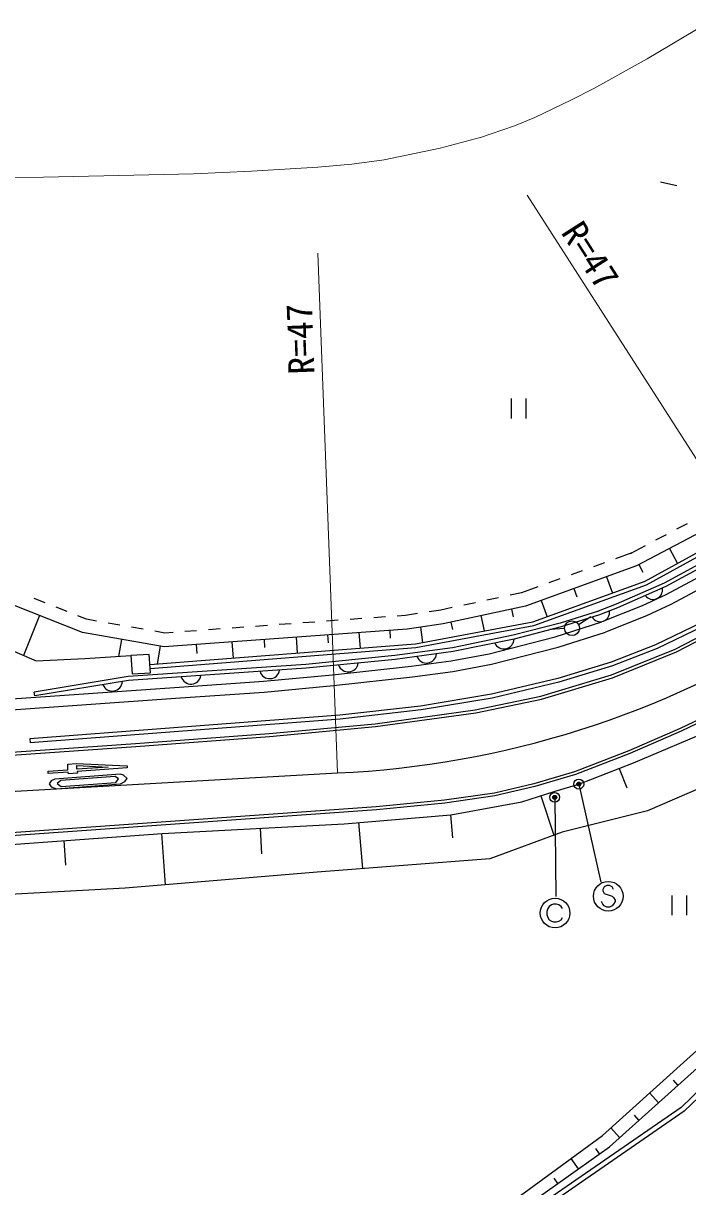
# Model space of a CAD drawing. Units: millimetres, scale not verified. Extents: x 40000 to 680000, y 20000 to 380000.
# Drawn here: x 398758 to 432450, y 239734 to 298745 of the extents above; entities that cross this region are included whole.
import ezdxf
from ezdxf.enums import TextEntityAlignment as Align

# ---------------------------------------------------------------- set-up
doc = ezdxf.new("R2010")
doc.units = ezdxf.units.MM
doc.header["$LTSCALE"] = 1000
doc.header["$PDMODE"] = 32
doc.header["$PDSIZE"] = 500
for name, color, linetype, lineweight in [('M-BGD', 7, 'Continuous', 25), ('M-BGD-EXST', 7, 'Continuous', 25), ('M-STR-HTXT', 7, 'Continuous', 13), ('M-STR-STRC', 7, 'Continuous', 25)]:
    doc.layers.add(name, color=color, linetype=linetype, lineweight=lineweight)
doc.styles.add('ＭＳ ゴシック', font='')
doc.styles.get('ＭＳ ゴシック').set_extended_font_data('MS Gothic')

msp = doc.modelspace()

# ---------------------------------------------------------------- linework, layer by layer
at = {"layer": 'M-BGD'}
for p, q in [((431067, 290707), (431900, 290517)), ((423496, 279707), (423496, 278707)), ((424246, 279707), (424246, 278707)), ((401763, 267840), (377995, 277299)), ((435137, 274004), (429852, 271223)), ((430258, 270432), (435576, 273365)), ((432414, 273362), (431883, 273083)), ((430355, 270257), (435672, 273190)), ((431352, 272803), (430821, 272524)), ((430290, 272244), (429526, 271842)), ((434615, 272181), (431259, 270351)), ((431530, 272106), (431926, 271352)), ((429614, 271881), (428793, 271584)), ((434715, 272008), (431347, 270171)), ((388123, 271190), (399415, 266412)), ((429852, 271223), (424217, 269181)), ((427101, 270971), (426537, 270766)), ((428229, 271379), (427665, 271175)), ((429973, 271287), (430178, 270898)), ((433521, 270927), (431346, 269763)), ((424602, 268386), (430287, 270445)), ((425973, 270562), (425409, 270357)), ((428328, 270671), (428627, 269844)), ((431259, 270351), (428819, 269276)), ((433787, 270446), (431592, 269271)), ((424024, 269856), (423445, 269732)), ((424845, 270153), (424024, 269856)), ((424654, 268192), (430355, 270257)), ((426676, 270072), (426825, 269659)), ((431347, 270171), (428895, 269091)), ((431346, 269763), (430146, 269202)), ((399860, 269351), (399303, 269573)), ((400975, 268907), (400418, 269129)), ((420511, 269105), (419932, 268981)), ((424217, 269181), (420057, 268292)), ((421685, 269356), (421098, 269230)), ((422858, 269606), (422271, 269481)), ((425023, 269473), (425323, 268647)), ((428819, 269276), (427907, 268932)), ((428895, 269091), (427978, 268745)), ((430146, 269202), (428101, 268383)), ((431592, 269271), (430364, 268697)), ((399576, 268710), (398770, 266685)), ((401955, 268517), (401532, 268685)), ((402468, 268427), (401955, 268517)), ((415927, 268550), (415328, 268506)), ((417123, 268638), (416525, 268594)), ((418139, 268712), (417722, 268681)), ((418739, 268802), (418139, 268712)), ((419932, 268981), (419332, 268891)), ((421961, 268699), (422127, 267925)), ((423508, 269030), (423591, 268643)), ((427917, 268935), (425981, 268319)), ((427978, 268745), (426036, 268127)), ((426904, 268258), (427544, 268649)), ((430364, 268697), (428287, 267865)), ((403649, 268219), (403058, 268323)), ((404831, 268011), (404240, 268115)), ((418217, 268016), (405899, 267112)), ((407549, 267935), (406951, 267891)), ((408746, 268023), (408148, 267979)), ((409943, 268111), (409344, 268067)), ((411140, 268199), (410541, 268155)), ((412336, 268286), (411738, 268243)), ((413533, 268374), (412935, 268330)), ((414730, 268462), (414131, 268418)), ((417338, 267951), (417367, 267561)), ((420057, 268292), (418217, 268016)), ((418644, 267277), (424602, 268386)), ((418671, 267079), (424654, 268192)), ((418893, 268117), (419009, 267345)), ((420434, 268372), (420515, 267991)), ((425981, 268319), (423603, 267710)), ((426036, 268127), (423648, 267515)), ((426210, 268040), (425461, 267993)), ((425727, 267628), (428101, 268383)), ((431820, 266994), (434074, 268177)), ((431883, 266857), (434144, 268044)), ((405899, 267112), (401763, 267840)), ((403739, 267492), (403587, 266631)), ((405935, 267817), (405422, 267907)), ((406352, 267847), (405935, 267817)), ((409337, 267365), (409397, 266551)), ((410964, 267484), (410994, 267077)), ((412590, 267603), (412649, 266807)), ((414184, 267720), (414213, 267322)), ((415777, 267837), (415834, 267057)), ((423603, 267710), (420523, 267072)), ((423648, 267515), (420557, 266875)), ((422383, 266769), (425727, 267628)), ((425879, 267099), (428287, 267865)), ((405174, 266220), (418644, 267277)), ((405190, 266020), (418671, 267079)), ((405706, 267146), (405548, 266249)), ((407520, 267231), (407554, 266777)), ((420523, 267072), (417599, 266679)), ((420557, 266875), (417622, 266481)), ((420450, 266414), (422383, 266769)), ((422501, 266231), (425879, 267099)), ((428582, 265690), (431820, 266994)), ((428632, 265548), (431883, 266857)), ((399415, 266412), (401880, 266522)), ((401880, 266522), (404217, 266671)), ((413081, 266229), (404068, 265606)), ((405143, 266729), (404217, 266671)), ((404217, 266671), (404275, 265744)), ((405201, 265803), (405143, 266729)), ((417599, 266679), (413081, 266229)), ((417622, 266481), (413098, 266029)), ((418424, 266135), (420450, 266414)), ((420538, 265871), (422501, 266231)), ((404068, 265606), (399309, 264821)), ((413098, 266029), (404091, 265407)), ((404275, 265744), (405201, 265803)), ((410931, 265369), (414429, 265698)), ((414429, 265698), (418424, 266135)), ((414485, 265150), (418492, 265589)), ((418492, 265589), (420538, 265871)), ((425002, 264614), (428582, 265690)), ((380417, 263238), (406431, 265058)), ((404091, 265407), (399341, 264624)), ((406431, 265058), (410931, 265369)), ((410975, 264821), (414485, 265150)), ((425039, 264469), (428632, 265548)), ((380451, 262689), (406470, 264510)), ((399341, 264624), (399309, 264821)), ((406470, 264510), (410975, 264821)), ((421677, 263918), (425002, 264614)), ((421703, 263770), (425039, 264469)), ((435444, 264599), (432060, 262977)), ((435509, 264463), (432122, 262841)), ((416594, 263218), (421677, 263918)), ((411225, 262720), (416594, 263218)), ((416611, 263069), (421703, 263770)), ((404447, 262218), (411225, 262720)), ((411238, 262570), (416611, 263069)), ((432060, 262977), (429458, 261846)), ((432122, 262841), (429515, 261707)), ((429705, 261239), (434248, 263159)), ((395314, 261568), (404447, 262218)), ((395325, 261419), (404458, 262068)), ((404458, 262068), (411238, 262570)), ((437963, 262070), (430410, 258798)), ((429458, 261846), (426716, 260786)), ((429515, 261707), (426764, 260644)), ((400016, 260806), (401025, 260886)), ((401011, 261165), (401444, 261206)), ((401025, 260886), (401011, 261165)), ((401444, 261206), (404022, 261085)), ((401473, 260919), (401467, 261102)), ((401467, 261102), (403058, 261022)), ((403058, 261022), (401473, 260919)), ((404019, 260973), (401494, 260803)), ((404022, 261085), (404019, 260973)), ((426926, 260154), (429705, 261239)), ((428973, 260953), (429356, 259973)), ((368727, 258110), (414692, 260721)), ((400021, 260699), (400016, 260806)), ((401037, 260763), (400021, 260699)), ((400180, 260323), (400066, 260162)), ((400366, 260406), (400180, 260323)), ((403672, 260660), (400366, 260406)), ((400656, 260339), (400469, 260189)), ((403410, 260541), (400656, 260339)), ((400687, 260038), (403448, 260243)), ((401049, 260669), (401037, 260763)), ((401503, 260707), (401049, 260669)), ((401494, 260803), (401503, 260707)), ((403590, 260419), (403410, 260541)), ((403448, 260243), (403590, 260419)), ((403841, 260603), (403672, 260660)), ((403693, 260167), (403911, 260279)), ((404018, 260438), (403841, 260603)), ((403911, 260279), (404018, 260438)), ((426716, 260786), (424652, 260172)), ((426764, 260644), (424690, 260027)), ((400066, 260162), (400176, 260015)), ((400176, 260015), (400445, 259917)), ((400445, 259917), (403693, 260167)), ((400469, 260189), (400687, 260038)), ((422648, 259703), (420108, 259333)), ((424652, 260172), (422648, 259703)), ((424690, 260027), (422676, 259555)), ((424046, 259249), (425724, 259804)), ((425724, 259804), (426926, 260154)), ((420108, 259333), (416648, 258997)), ((420126, 259184), (416660, 258848)), ((422676, 259555), (420126, 259184)), ((420444, 258604), (424046, 259249)), ((425001, 259565), (425662, 257566)), ((416648, 258997), (386491, 256846)), ((416660, 258848), (386502, 256696)), ((415023, 258139), (420444, 258604)), ((420423, 258603), (420523, 257436)), ((430410, 258798), (426087, 257722)), ((405794, 257650), (415023, 258139)), ((410763, 257914), (410832, 256613)), ((415755, 258202), (415955, 255868)), ((397060, 257014), (405794, 257650)), ((405770, 257648), (405960, 255050)), ((426087, 257722), (422407, 256368)), ((400808, 257287), (400899, 256046)), ((422407, 256368), (413662, 255690)), ((413662, 255690), (403916, 254880)), ((403916, 254880), (392990, 254269)), ((431638, 254512), (431638, 253512)), ((432388, 254512), (432388, 253512)), ((440829, 252159), (432109, 243761)), ((441002, 251979), (432267, 243567)), ((428129, 242329), (438516, 251699)), ((428476, 241762), (438892, 251113)), ((431956, 244886), (431733, 245135)), ((430962, 243994), (430520, 244486)), ((432109, 243761), (423531, 237833)), ((432267, 243567), (423673, 237627)), ((429977, 243110), (429756, 243356)), ((428992, 242225), (428554, 242713)), ((423025, 238601), (428129, 242329)), ((423315, 238092), (428476, 241762)), ((427973, 241404), (427783, 241671)), ((426904, 240644), (426534, 241164)), ((425863, 239904), (425678, 240164))]:
    msp.add_line(p, q, dxfattribs=at)
msp.add_circle((426584, 268063), 375, dxfattribs=at)
for centre, radius, start, end in [((430689, 270004), 481, 217.29161, 10.25102), ((428015, 268864), 473, 210.13247, 8.55303), ((412501, 308681), 48009, 272.61526, 302.49169), ((423129, 267522), 512, 204.38648, 359.02572), ((419204, 266807), 512, 200.32404, 354.96327), ((415234, 266356), 512, 198.37745, 353.01668), ((407262, 265739), 512, 196.63159, 351.27082), ((411252, 266015), 512, 196.63159, 351.27082), ((403270, 265386), 512, 202.04866, 356.6879)]:
    msp.add_arc(centre, radius, start, end, dxfattribs=at)
at = {"layer": 'M-BGD-EXST'}
for p, q in [((426926, 260154), (428037, 255185)), ((425706, 259485), (425761, 254459)), ((428217, 254944), (428149, 254808)), ((428353, 255012), (428217, 254944)), ((428489, 255012), (428353, 255012)), ((428626, 254944), (428489, 255012)), ((428694, 254808), (428626, 254944)), ((428149, 254808), (428149, 254739)), ((428149, 254739), (428217, 254603)), ((428217, 254603), (428626, 254467)), ((428626, 254467), (428694, 254398)), ((428694, 254398), (428762, 254262)), ((425349, 253840), (425312, 253690)), ((425424, 253953), (425349, 253840)), ((425537, 254028), (425424, 253953)), ((425649, 254065), (425537, 254028)), ((425799, 254065), (425649, 254065)), ((425912, 254028), (425799, 254065)), ((426024, 253953), (425912, 254028)), ((426099, 253840), (426024, 253953)), ((428149, 254058), (428080, 254194)), ((428217, 253989), (428149, 254058)), ((428353, 253921), (428217, 253989)), ((428489, 253921), (428353, 253921)), ((428626, 253989), (428489, 253921)), ((428694, 254058), (428626, 253989)), ((428762, 254194), (428694, 254058)), ((428762, 254262), (428762, 254194)), ((425312, 253690), (425312, 253540)), ((425312, 253540), (425349, 253390)), ((425349, 253390), (425424, 253278)), ((425424, 253278), (425537, 253203)), ((425537, 253203), (425649, 253165)), ((425649, 253165), (425799, 253165)), ((425799, 253165), (425912, 253203)), ((425912, 253203), (426024, 253278)), ((426024, 253278), (426099, 253390))]:
    msp.add_line(p, q, dxfattribs=at)
for centre, radius in [((426926, 260154), 100), ((426926, 260154), 80), ((426926, 260154), 60), ((426926, 260154), 40), ((426926, 260154), 20), ((426926, 260154), 20), ((425706, 259485), 100), ((425706, 259485), 80), ((425706, 259485), 60), ((425706, 259485), 40), ((425706, 259485), 20), ((425706, 259485), 20), ((428421, 254467), 750), ((425724, 253615), 750)]:
    msp.add_circle(centre, radius, dxfattribs=at)
for p in [(426926, 260154), (425706, 259485)]:
    msp.add_point(p, dxfattribs=at)
at = {"layer": 'M-STR-HTXT'}
for p, q in [((433443, 298745), (430386, 296935)), ((430386, 296935), (427687, 295432)), ((427687, 295432), (426561, 294856)), ((426561, 294856), (424689, 293966)), ((424689, 293966), (423660, 293544)), ((423660, 293544), (421896, 292934)), ((419889, 292402), (421928, 292944)), ((417049, 291816), (419889, 292402)), ((413701, 291443), (415413, 291596)), ((415413, 291596), (417049, 291816)), ((381696, 290545), (403596, 291024)), ((403596, 291024), (407383, 291103)), ((407383, 291103), (410332, 291238)), ((410332, 291238), (413701, 291443)), ((438291, 268186), (424315, 290023)), ((413693, 287092), (414692, 260721))]:
    msp.add_line(p, q, dxfattribs=at)
at = {"layer": 'M-STR-STRC'}
for p, q in [((433126, 268337), (430820, 267217)), ((433214, 268157), (430900, 267033)), ((430820, 267217), (428573, 266339)), ((430900, 267033), (428639, 266149)), ((428573, 266339), (425866, 265514)), ((428639, 266149), (425919, 265321)), ((425866, 265514), (422499, 264711)), ((425919, 265321), (422539, 264515)), ((422499, 264711), (418900, 264114)), ((422539, 264515), (418928, 263916)), ((418900, 264114), (414805, 263651)), ((418928, 263916), (414824, 263452)), ((414805, 263651), (399092, 262445)), ((414824, 263452), (399107, 262246)), ((399092, 262445), (399107, 262246))]:
    msp.add_line(p, q, dxfattribs=at)

# ---------------------------------------------------------------- texts
at = {"layer": 'M-STR-HTXT', "style": 'ＭＳ ゴシック'}
for rotation, p in [(302.619, (425657, 287926)), (92.17, (413925, 280970))]:
    msp.add_text('R=47', height=1320, rotation=rotation, dxfattribs=at).set_placement(p, align=Align.BOTTOM_LEFT)

doc.saveas('drawing.dxf')
